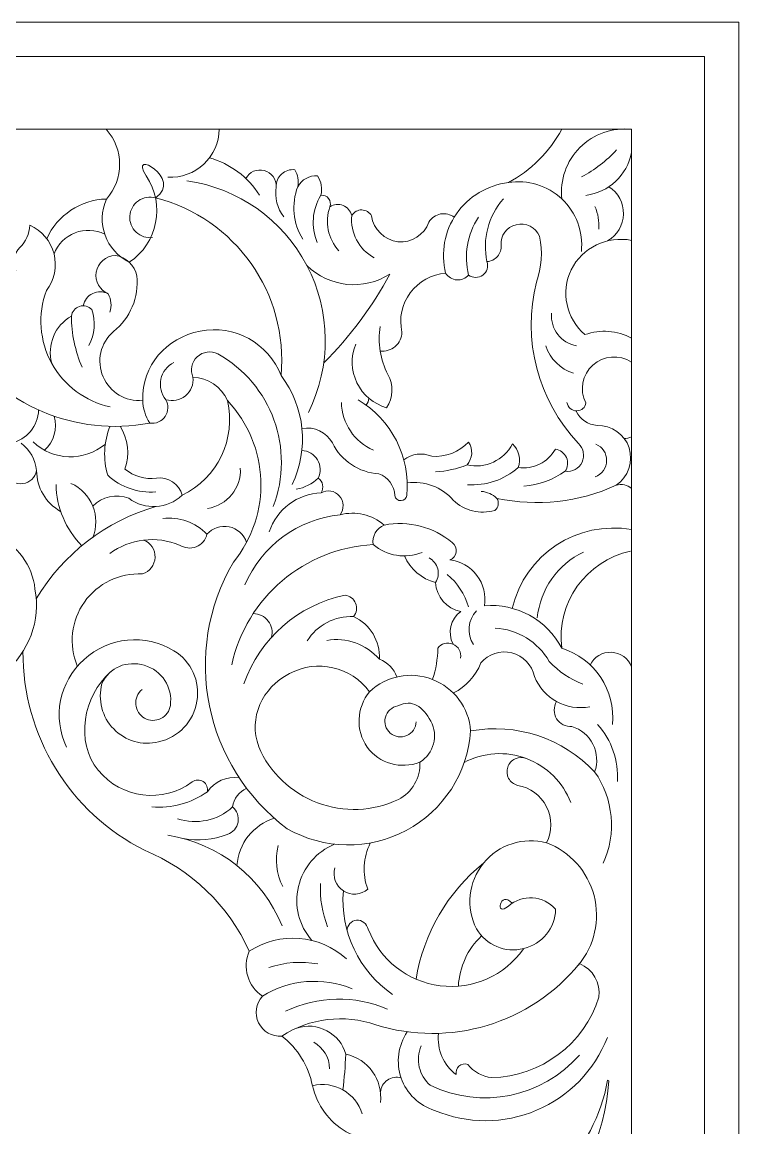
# Model space of a CAD drawing. Header units: millimetres. Extents: x 4868 to 5114, y 1819 to 2091.
# Drawn here: x 5072.1 to 5113.7, y 2026.5 to 2090.7 of the extents above; entities that cross this region are included whole.
import ezdxf

# ---------------------------------------------------------------- set-up
doc = ezdxf.new("R2010")
doc.units = ezdxf.units.MM
doc.header["$MEASUREMENT"] = 0
doc.layers.add('SITARA ALL', color=18, linetype='Continuous', true_color=0x000000)

msp = doc.modelspace()

# ---------------------------------------------------------------- linework, layer by layer
at = {"layer": 'SITARA ALL', "lineweight": 9}
for points, knots in [([(4869.73, 2090.695), (4869.73, 2090.695), (5113.73, 2090.695), (5113.73, 2090.695), (5113.73, 2090.695), (5113.73, 1968.695), (5113.73, 1968.695), (5113.73, 1968.695), (4869.73, 1968.695), (4869.73, 1968.695), (4869.73, 1968.695), (4869.73, 2090.695), (4869.73, 2090.695)], [0, 0, 0, 0, 0.25, 0.25, 0.25, 0.5, 0.5, 0.5, 0.75, 0.75, 0.75, 1, 1, 1, 1]), ([(5094.771, 2004.786), (5094.771, 2004.786), (5094.771, 1999.964), (5094.771, 1999.964), (5094.771, 1999.964), (5111.73, 1999.964), (5111.73, 1999.964), (5111.73, 1999.964), (5111.73, 2088.695), (5111.73, 2088.695), (5111.73, 2088.695), (4911.73, 2088.695), (4911.73, 2088.695), (4911.73, 2088.695), (4911.73, 2070.506), (4911.73, 2070.506), (4911.73, 2070.506), (4911.73, 2054.471), (4911.73, 2054.471), (4914.204, 2052.694), (4917.278, 2051.965), (4920.286, 2052.441), (4924.31, 2052.737), (4928.354, 2052.229), (4932.179, 2050.947), (4935.232, 2049.904), (4938.3, 2048.907), (4941.384, 2047.956), (4946.814, 2046.225), (4952.709, 2048.526), (4955.52, 2053.484), (4956.196, 2054.515), (4956.406, 2055.783), (4956.1, 2056.977), (4955.794, 2058.171), (4955.006, 2059.178), (4953.918, 2059.757), (4952.83, 2060.336), (4951.548, 2060.431), (4950.387, 2060.018), (4949.226, 2059.605), (4948.294, 2058.729), (4947.816, 2057.593), (4947.547, 2056.831), (4947.642, 2055.989), (4948.075, 2055.307), (4948.507, 2054.624), (4949.223, 2054.179), (4950.027, 2054.097), (4950.83, 2054.016), (4951.626, 2054.307), (4952.187, 2054.888), (4952.748, 2055.469), (4953.012, 2056.27), (4952.902, 2057.07), (4952.939, 2057.535), (4952.722, 2057.984), (4952.334, 2058.243), (4951.946, 2058.502), (4951.453, 2058.534), (4951.037, 2058.323), (4950.621, 2058.111), (4950.352, 2057.691), (4950.334, 2057.225), (4950.315, 2056.759), (4950.545, 2056.322), (4950.943, 2056.078)], [0, 0, 0, 0, 0.043478, 0.043478, 0.043478, 0.086957, 0.086957, 0.086957, 0.130435, 0.130435, 0.130435, 0.173913, 0.173913, 0.173913, 0.217391, 0.217391, 0.217391, 0.26087, 0.26087, 0.26087, 0.304348, 0.304348, 0.304348, 0.347826, 0.347826, 0.347826, 0.391304, 0.391304, 0.391304, 0.434783, 0.434783, 0.434783, 0.478261, 0.478261, 0.478261, 0.521739, 0.521739, 0.521739, 0.565217, 0.565217, 0.565217, 0.608696, 0.608696, 0.608696, 0.652174, 0.652174, 0.652174, 0.695652, 0.695652, 0.695652, 0.73913, 0.73913, 0.73913, 0.782609, 0.782609, 0.782609, 0.826087, 0.826087, 0.826087, 0.869565, 0.869565, 0.869565, 0.913043, 0.913043, 0.913043, 1, 1, 1, 1]), ([(4915.95, 2070.506), (4915.95, 2070.506), (4915.95, 2084.474), (4915.95, 2084.474), (4915.95, 2084.474), (5107.503, 2084.474), (5107.503, 2084.474)], [0, 0, 0, 0, 0.333333, 0.333333, 0.333333, 1, 1, 1, 1]), ([(5073.576, 2078.127), (5074.192, 2079.494), (5075.539, 2080.389), (5077.038, 2080.429), (5078.065, 2081.585), (5078.059, 2083.327), (5077.023, 2084.474)], [0, 0, 0, 0, 0.333333, 0.333333, 0.333333, 1, 1, 1, 1]), ([(5080.606, 2081.696), (5081.374, 2081.656), (5082.124, 2081.93), (5082.686, 2082.455), (5083.247, 2082.979), (5083.571, 2083.706), (5083.583, 2084.474)], [0, 0, 0, 0, 0.333333, 0.333333, 0.333333, 1, 1, 1, 1]), ([(5096.718, 2076.124), (5096.422, 2077.31), (5096.65, 2078.567), (5097.345, 2079.572), (5098.04, 2080.578), (5099.141, 2081.237), (5100.355, 2081.379), (5101.669, 2082.085), (5102.745, 2083.161), (5103.45, 2084.474)], [0, 0, 0, 0, 0.25, 0.25, 0.25, 0.5, 0.5, 0.5, 1, 1, 1, 1]), ([(5097.773, 2004.185), (5097.773, 2004.185), (5107.503, 2004.185), (5107.503, 2004.185), (5107.503, 2004.185), (5107.503, 2084.474), (5107.503, 2084.474), (5106.397, 2084.596), (5105.295, 2084.208), (5104.509, 2083.42), (5103.722, 2082.632), (5103.335, 2081.537), (5103.458, 2080.431)], [0, 0, 0, 0, 0.2, 0.2, 0.2, 0.4, 0.4, 0.4, 0.6, 0.6, 0.6, 1, 1, 1, 1]), ([(5077.038, 2080.429), (5076.425, 2079.047), (5077.007, 2077.429), (5078.361, 2076.757), (5080.017, 2077.868), (5080.46, 2080.11), (5079.351, 2081.767), (5078.242, 2083.424), (5081.543, 2081.602), (5079.885, 2080.494), (5084.518, 2079.323), (5087.607, 2074.945), (5087.168, 2070.187), (5086.441, 2072.072), (5084.463, 2073.16), (5082.481, 2072.765), (5080.5, 2072.37), (5079.089, 2070.772), (5079.141, 2068.752), (5079.157, 2068.282), (5079.298, 2067.825), (5079.55, 2067.427), (5079.898, 2067.373), (5080.246, 2067.524), (5080.444, 2067.814), (5080.643, 2068.104), (5080.661, 2068.478), (5080.485, 2068.783), (5080.879, 2068.663), (5081.306, 2068.748), (5081.623, 2069.011), (5081.94, 2069.273), (5082.104, 2069.674), (5082.059, 2070.083), (5081.881, 2070.49), (5081.977, 2070.965), (5082.3, 2071.271), (5082.622, 2071.577), (5083.11, 2071.644), (5083.508, 2071.445), (5086.624, 2069.696), (5087.988, 2065.922), (5086.718, 2062.581)], [0, 0, 0, 0, 0.066667, 0.066667, 0.066667, 0.133333, 0.133333, 0.133333, 0.2, 0.2, 0.2, 0.266667, 0.266667, 0.266667, 0.333333, 0.333333, 0.333333, 0.4, 0.4, 0.4, 0.466667, 0.466667, 0.466667, 0.533333, 0.533333, 0.533333, 0.6, 0.6, 0.6, 0.666667, 0.666667, 0.666667, 0.733333, 0.733333, 0.733333, 0.8, 0.8, 0.8, 0.866667, 0.866667, 0.866667, 1, 1, 1, 1]), ([(5085.128, 2081.618), (5085.332, 2082.002), (5085.774, 2082.195), (5086.194, 2082.084), (5086.615, 2081.972), (5086.903, 2081.564), (5086.89, 2081.129), (5086.79, 2080.514), (5086.947, 2079.886), (5087.325, 2079.391)], [0, 0, 0, 0, 0.25, 0.25, 0.25, 0.5, 0.5, 0.5, 1, 1, 1, 1]), ([(5088.434, 2078.095), (5087.862, 2079.009), (5087.753, 2080.14), (5088.141, 2081.146), (5088.197, 2081.483), (5088.139, 2081.829), (5087.973, 2082.129), (5087.692, 2082.162), (5087.409, 2082.071), (5087.201, 2081.878), (5086.992, 2081.685), (5086.879, 2081.412), (5086.89, 2081.129)], [0, 0, 0, 0, 0.2, 0.2, 0.2, 0.4, 0.4, 0.4, 0.6, 0.6, 0.6, 1, 1, 1, 1]), ([(5090.003, 2079.98), (5090.062, 2080.142), (5090.032, 2080.323), (5089.925, 2080.458), (5089.819, 2080.593), (5089.651, 2080.664), (5089.48, 2080.645), (5089.578, 2081.031), (5089.51, 2081.44), (5089.292, 2081.773), (5088.818, 2081.809), (5088.368, 2081.564), (5088.141, 2081.146)], [0, 0, 0, 0, 0.2, 0.2, 0.2, 0.4, 0.4, 0.4, 0.6, 0.6, 0.6, 1, 1, 1, 1]), ([(5088.755, 2068.046), (5090.096, 2070.739), (5090.061, 2073.913), (5088.66, 2076.577), (5087.259, 2079.24), (5084.686, 2081.064), (5081.706, 2081.485)], [0, 0, 0, 0, 0.333333, 0.333333, 0.333333, 1, 1, 1, 1]), ([(5104.592, 2077.391), (5104.707, 2078.526), (5104.286, 2079.651), (5103.454, 2080.432), (5102.622, 2081.214), (5101.481, 2081.565), (5100.355, 2081.379)], [0, 0, 0, 0, 0.333333, 0.333333, 0.333333, 1, 1, 1, 1]), ([(5106.114, 2078.005), (5106.669, 2078.328), (5107.016, 2078.915), (5107.031, 2079.557), (5107.046, 2080.199), (5106.73, 2080.798), (5106.191, 2081.145)], [0, 0, 0, 0, 0.333333, 0.333333, 0.333333, 1, 1, 1, 1]), ([(5079.885, 2080.494), (5079.545, 2080.59), (5079.179, 2080.527), (5078.89, 2080.324), (5078.6, 2080.12), (5078.418, 2079.799), (5078.392, 2079.446), (5078.367, 2079.094), (5078.502, 2078.748), (5078.759, 2078.505), (5079.017, 2078.263), (5079.368, 2078.148), (5079.718, 2078.194)], [0, 0, 0, 0, 0.2, 0.2, 0.2, 0.4, 0.4, 0.4, 0.6, 0.6, 0.6, 1, 1, 1, 1]), ([(5090.515, 2077.425), (5089.892, 2078.12), (5089.696, 2079.099), (5090.003, 2079.98), (5090.231, 2080.123), (5090.514, 2080.15), (5090.765, 2080.052), (5091.015, 2079.953), (5091.205, 2079.74), (5091.275, 2079.48), (5091.174, 2078.473), (5091.684, 2077.505), (5092.572, 2077.02)], [0, 0, 0, 0, 0.2, 0.2, 0.2, 0.4, 0.4, 0.4, 0.6, 0.6, 0.6, 1, 1, 1, 1]), ([(5097.23, 2079.364), (5097.002, 2079.542), (5096.708, 2079.613), (5096.424, 2079.561), (5096.14, 2079.508), (5095.892, 2079.337), (5095.744, 2079.089), (5095.479, 2078.343), (5094.74, 2077.874), (5093.953, 2077.952), (5093.166, 2078.03), (5092.529, 2078.672), (5092.416, 2079.455), (5092.303, 2079.662), (5092.087, 2079.793), (5091.851, 2079.798), (5091.615, 2079.802), (5091.396, 2079.682), (5091.275, 2079.48)], [0, 0, 0, 0, 0.142857, 0.142857, 0.142857, 0.285714, 0.285714, 0.285714, 0.428571, 0.428571, 0.428571, 0.571429, 0.571429, 0.571429, 0.714286, 0.714286, 0.714286, 1, 1, 1, 1]), ([(5103.654, 2064.628), (5104.06, 2064.573), (5104.455, 2064.787), (5104.63, 2065.158), (5104.804, 2065.529), (5104.726, 2065.962), (5104.424, 2066.24), (5102.06, 2068.739), (5101.142, 2072.278), (5101.989, 2075.612), (5102.29, 2076.465), (5102.353, 2077.382), (5102.17, 2078.267), (5101.942, 2078.794), (5101.365, 2079.076), (5100.81, 2078.933), (5100.255, 2078.79), (5099.882, 2078.319), (5099.937, 2077.748), (5099.955, 2077.513), (5099.878, 2077.28), (5099.723, 2077.101), (5099.569, 2076.923), (5099.349, 2076.813), (5099.114, 2076.795), (5099.215, 2076.511), (5099.119, 2076.194), (5098.877, 2076.013), (5098.634, 2075.833), (5098.295, 2075.837), (5098.052, 2076.016), (5097.878, 2075.818), (5097.621, 2075.714), (5097.359, 2075.735), (5097.096, 2075.756), (5096.858, 2075.901), (5096.718, 2076.124), (5095.902, 2076.063), (5095.154, 2075.649), (5094.666, 2074.992), (5094.179, 2074.335), (5094, 2073.503), (5094.178, 2072.705), (5094.173, 2072.387), (5094.033, 2072.086), (5093.794, 2071.876), (5093.554, 2071.667), (5093.235, 2071.569), (5092.919, 2071.607)], [0, 0, 0, 0, 0.058824, 0.058824, 0.058824, 0.117647, 0.117647, 0.117647, 0.176471, 0.176471, 0.176471, 0.235294, 0.235294, 0.235294, 0.294118, 0.294118, 0.294118, 0.352941, 0.352941, 0.352941, 0.411765, 0.411765, 0.411765, 0.470588, 0.470588, 0.470588, 0.529412, 0.529412, 0.529412, 0.588235, 0.588235, 0.588235, 0.647059, 0.647059, 0.647059, 0.705882, 0.705882, 0.705882, 0.764706, 0.764706, 0.764706, 0.823529, 0.823529, 0.823529, 0.882353, 0.882353, 0.882353, 1, 1, 1, 1]), ([(5077.259, 2068.366), (5075.816, 2068.677), (5074.579, 2069.599), (5073.867, 2070.892), (5073.156, 2072.186), (5073.044, 2073.732), (5073.554, 2075.117), (5074.022, 2075.721), (5074.186, 2076.508), (5073.997, 2077.249), (5073.808, 2077.99), (5073.292, 2078.6), (5072.591, 2078.905), (5072.564, 2078.419), (5072.361, 2077.958), (5072.021, 2077.61), (5071.674, 2077.262), (5071.576, 2076.737), (5071.776, 2076.288)], [0, 0, 0, 0, 0.142857, 0.142857, 0.142857, 0.285714, 0.285714, 0.285714, 0.428571, 0.428571, 0.428571, 0.571429, 0.571429, 0.571429, 0.714286, 0.714286, 0.714286, 1, 1, 1, 1]), ([(5076.938, 2078.397), (5076.398, 2078.659), (5075.774, 2078.684), (5075.215, 2078.465), (5074.656, 2078.246), (5074.216, 2077.806), (5073.999, 2077.247)], [0, 0, 0, 0, 0.333333, 0.333333, 0.333333, 1, 1, 1, 1]), ([(5107.503, 2072.361), (5106.671, 2072.805), (5105.69, 2072.878), (5104.802, 2072.56), (5103.71, 2073.487), (5103.383, 2075.033), (5104.004, 2076.323), (5104.626, 2077.612), (5106.098, 2078.307), (5107.503, 2078.031)], [0, 0, 0, 0, 0.25, 0.25, 0.25, 0.5, 0.5, 0.5, 1, 1, 1, 1]), ([(5077.231, 2073.866), (5077.352, 2074.215), (5077.322, 2074.6), (5077.148, 2074.926), (5076.65, 2075.134), (5076.361, 2075.656), (5076.448, 2076.188), (5076.536, 2076.72), (5077.006, 2077.124), (5077.544, 2077.16), (5078.171, 2077.06), (5078.673, 2076.585), (5078.808, 2075.964), (5078.932, 2074.728), (5078.418, 2073.512), (5077.444, 2072.74), (5076.693, 2072.089), (5076.451, 2071.027), (5076.845, 2070.115), (5077.24, 2069.203), (5078.152, 2068.649), (5079.141, 2068.752)], [0, 0, 0, 0, 0.125, 0.125, 0.125, 0.25, 0.25, 0.25, 0.375, 0.375, 0.375, 0.5, 0.5, 0.5, 0.625, 0.625, 0.625, 0.75, 0.75, 0.75, 1, 1, 1, 1]), ([(5089.648, 2070.915), (5091.173, 2072.438), (5092.465, 2074.177), (5093.481, 2076.078), (5091.962, 2075.092), (5089.96, 2075.298), (5088.67, 2076.569)], [0, 0, 0, 0, 0.333333, 0.333333, 0.333333, 1, 1, 1, 1]), ([(5065.308, 2076.417), (5066.444, 2075.041), (5067.509, 2073.606), (5068.496, 2072.118), (5070.897, 2068.465), (5075.255, 2066.614), (5079.55, 2067.427)], [0, 0, 0, 0, 0.333333, 0.333333, 0.333333, 1, 1, 1, 1]), ([(5077.148, 2074.926), (5076.867, 2075.078), (5076.531, 2075.086), (5076.242, 2074.949), (5075.954, 2074.811), (5075.749, 2074.546), (5075.691, 2074.232)], [0, 0, 0, 0, 0.333333, 0.333333, 0.333333, 1, 1, 1, 1]), ([(5076.024, 2071.932), (5076.369, 2072.571), (5076.43, 2073.325), (5076.191, 2074.011), (5076.009, 2074.207), (5075.731, 2074.28), (5075.477, 2074.199), (5075.223, 2074.118), (5075.039, 2073.901), (5075.004, 2073.637), (5075.01, 2072.614), (5075.222, 2071.603), (5075.629, 2070.664)], [0, 0, 0, 0, 0.2, 0.2, 0.2, 0.4, 0.4, 0.4, 0.6, 0.6, 0.6, 1, 1, 1, 1]), ([(5091.502, 2072.004), (5091.204, 2071.28), (5091.23, 2070.462), (5091.573, 2069.759), (5091.917, 2069.055), (5092.54, 2068.532), (5093.294, 2068.321), (5093.684, 2068.897), (5093.711, 2069.645), (5093.363, 2070.248), (5092.925, 2071.107), (5092.768, 2072.083), (5092.915, 2073.037)], [0, 0, 0, 0, 0.2, 0.2, 0.2, 0.4, 0.4, 0.4, 0.6, 0.6, 0.6, 1, 1, 1, 1]), ([(5103.756, 2068.619), (5103.793, 2068.337), (5104.04, 2068.129), (5104.324, 2068.142), (5104.609, 2068.154), (5104.829, 2068.313), (5104.841, 2068.598), (5104.474, 2069.339), (5104.644, 2070.234), (5105.257, 2070.789), (5105.87, 2071.344), (5106.801, 2071.409), (5107.503, 2070.971)], [0, 0, 0, 0, 0.2, 0.2, 0.2, 0.4, 0.4, 0.4, 0.6, 0.6, 0.6, 1, 1, 1, 1]), ([(5080.947, 2070.942), (5080.563, 2070.749), (5080.288, 2070.392), (5080.199, 2069.972), (5080.109, 2069.552), (5080.214, 2069.116), (5080.485, 2068.783)], [0, 0, 0, 0, 0.333333, 0.333333, 0.333333, 1, 1, 1, 1]), ([(5077.826, 2067.242), (5078.293, 2066.502), (5078.398, 2065.588), (5078.112, 2064.761), (5078.619, 2064.334), (5079.282, 2064.141), (5079.938, 2064.23), (5080.618, 2064.337), (5081.267, 2063.904), (5081.432, 2063.235), (5083.485, 2064.231), (5084.575, 2066.513), (5084.055, 2068.734), (5083.707, 2069.533), (5082.93, 2070.059), (5082.059, 2070.083)], [0, 0, 0, 0, 0.166667, 0.166667, 0.166667, 0.333333, 0.333333, 0.333333, 0.5, 0.5, 0.5, 0.666667, 0.666667, 0.666667, 1, 1, 1, 1]), ([(5088.382, 2067.113), (5089.091, 2067.238), (5089.802, 2066.901), (5090.155, 2066.273), (5090.658, 2065.234), (5091.684, 2064.551), (5092.836, 2064.489), (5093.377, 2064.297), (5093.745, 2063.792), (5093.764, 2063.219), (5093.795, 2063.042), (5093.952, 2062.917), (5094.131, 2062.926), (5094.31, 2062.936), (5094.451, 2063.051), (5094.463, 2063.23), (5094.679, 2065.474), (5093.577, 2067.637), (5091.633, 2068.779)], [0, 0, 0, 0, 0.142857, 0.142857, 0.142857, 0.285714, 0.285714, 0.285714, 0.428571, 0.428571, 0.428571, 0.571429, 0.571429, 0.571429, 0.714286, 0.714286, 0.714286, 1, 1, 1, 1]), ([(5084.055, 2068.734), (5086.513, 2066.142), (5086.659, 2062.121), (5084.401, 2059.352), (5081.364, 2054.148), (5082.703, 2047.5), (5087.528, 2043.89), (5089.657, 2042.668), (5092.265, 2042.629), (5094.429, 2043.787), (5096.592, 2044.945), (5098.005, 2047.113), (5098.169, 2049.562), (5100.812, 2050.039), (5103.52, 2049.145), (5105.363, 2047.191), (5105.55, 2047.714), (5105.515, 2048.292), (5105.266, 2048.788), (5105.016, 2049.285), (5104.578, 2049.658), (5104.046, 2049.821), (5103.689, 2049.79), (5103.345, 2049.963), (5103.156, 2050.268), (5102.967, 2050.573), (5102.969, 2050.962), (5103.156, 2051.268)], [0, 0, 0, 0, 0.1, 0.1, 0.1, 0.2, 0.2, 0.2, 0.3, 0.3, 0.3, 0.4, 0.4, 0.4, 0.5, 0.5, 0.5, 0.6, 0.6, 0.6, 0.7, 0.7, 0.7, 0.8, 0.8, 0.8, 1, 1, 1, 1]), ([(5104.289, 2068.11), (5104.519, 2067.64), (5104.981, 2067.327), (5105.503, 2067.289), (5106.342, 2067.313), (5107.098, 2066.783), (5107.36, 2065.986), (5107.622, 2065.188), (5107.307, 2064.298), (5106.617, 2063.819), (5106.924, 2063.918), (5107.261, 2063.847), (5107.503, 2063.632)], [0, 0, 0, 0, 0.2, 0.2, 0.2, 0.4, 0.4, 0.4, 0.6, 0.6, 0.6, 1, 1, 1, 1]), ([(5077.253, 2067.242), (5076.882, 2066.337), (5076.834, 2065.333), (5077.116, 2064.396), (5077.871, 2063.699), (5078.881, 2063.351), (5079.905, 2063.434)], [0, 0, 0, 0, 0.333333, 0.333333, 0.333333, 1, 1, 1, 1]), ([(5101.262, 2063.764), (5102.12, 2063.844), (5102.943, 2064.141), (5103.654, 2064.628), (5103.812, 2064.865), (5103.838, 2065.167), (5103.722, 2065.427), (5103.607, 2065.688), (5103.369, 2065.871), (5103.087, 2065.913), (5102.653, 2065.148), (5101.795, 2064.725), (5100.924, 2064.845), (5101.103, 2065.327), (5100.974, 2065.868), (5100.597, 2066.217), (5100.095, 2065.261), (5099.012, 2064.761), (5097.959, 2064.998), (5098.286, 2065.37), (5098.322, 2065.915), (5098.046, 2066.326), (5097.494, 2065.743), (5096.709, 2065.44), (5095.909, 2065.498), (5095.372, 2065.73), (5094.753, 2065.654), (5094.288, 2065.299)], [0, 0, 0, 0, 0.1, 0.1, 0.1, 0.2, 0.2, 0.2, 0.3, 0.3, 0.3, 0.4, 0.4, 0.4, 0.5, 0.5, 0.5, 0.6, 0.6, 0.6, 0.7, 0.7, 0.7, 0.8, 0.8, 0.8, 1, 1, 1, 1]), ([(5105.384, 2064.312), (5105.781, 2064.453), (5106.05, 2064.825), (5106.057, 2065.247), (5106.065, 2065.668), (5105.82, 2066.047), (5105.428, 2066.203)], [0, 0, 0, 0, 0.333333, 0.333333, 0.333333, 1, 1, 1, 1]), ([(5086.477, 2061.117), (5086.914, 2062.424), (5088.117, 2063.325), (5089.495, 2063.377), (5089.672, 2063.665), (5089.598, 2064.04), (5089.323, 2064.238), (5089.49, 2064.575), (5089.475, 2064.973), (5089.284, 2065.296), (5089.092, 2065.62), (5088.753, 2065.823), (5088.377, 2065.838)], [0, 0, 0, 0, 0.2, 0.2, 0.2, 0.4, 0.4, 0.4, 0.6, 0.6, 0.6, 1, 1, 1, 1]), ([(5071.204, 2064.43), (5071.386, 2064.064), (5071.782, 2063.855), (5072.187, 2063.912), (5072.593, 2063.969), (5072.914, 2064.269), (5072.987, 2064.671), (5072.984, 2063.685), (5073.519, 2062.776), (5074.383, 2062.302)], [0, 0, 0, 0, 0.25, 0.25, 0.25, 0.5, 0.5, 0.5, 1, 1, 1, 1]), ([(5094.487, 2063.957), (5095.49, 2064.095), (5096.495, 2063.717), (5097.159, 2062.953), (5097.797, 2062.336), (5098.716, 2062.11), (5099.566, 2062.362), (5099.782, 2062.525), (5099.838, 2062.826), (5099.695, 2063.056)], [0, 0, 0, 0, 0.25, 0.25, 0.25, 0.5, 0.5, 0.5, 1, 1, 1, 1]), ([(5098.779, 2063.464), (5099.123, 2063.441), (5099.448, 2063.296), (5099.695, 2063.056), (5102.025, 2062.564), (5104.45, 2062.831), (5106.617, 2063.819)], [0, 0, 0, 0, 0.333333, 0.333333, 0.333333, 1, 1, 1, 1]), ([(5081.432, 2063.235), (5080.579, 2062.432), (5079.271, 2062.361), (5078.334, 2063.064), (5077.608, 2063.334), (5076.792, 2063.155), (5076.246, 2062.606)], [0, 0, 0, 0, 0.333333, 0.333333, 0.333333, 1, 1, 1, 1]), ([(5090.592, 2062.11), (5090.843, 2062.436), (5090.825, 2062.895), (5090.55, 2063.202), (5090.275, 2063.508), (5089.846, 2063.59), (5089.495, 2063.377)], [0, 0, 0, 0, 0.333333, 0.333333, 0.333333, 1, 1, 1, 1]), ([(5085.167, 2060.503), (5085.017, 2060.965), (5084.631, 2061.31), (5084.155, 2061.408), (5083.679, 2061.505), (5083.191, 2061.343), (5082.872, 2060.977), (5082.205, 2061.666), (5081.254, 2062.003), (5080.301, 2061.889)], [0, 0, 0, 0, 0.25, 0.25, 0.25, 0.5, 0.5, 0.5, 1, 1, 1, 1]), ([(5085.072, 2058.035), (5086.032, 2060.296), (5088.148, 2061.857), (5090.592, 2062.11), (5091.492, 2062.334), (5092.446, 2062.11), (5093.154, 2061.51), (5092.701, 2061.327), (5092.436, 2060.856), (5092.514, 2060.374), (5088.518, 2060.161), (5085.16, 2057.309), (5084.307, 2053.399)], [0, 0, 0, 0, 0.2, 0.2, 0.2, 0.4, 0.4, 0.4, 0.6, 0.6, 0.6, 1, 1, 1, 1]), ([(5107.449, 2059.997), (5104.857, 2059.435), (5103.124, 2056.99), (5103.458, 2054.359), (5102.593, 2056.012), (5100.824, 2056.985), (5098.965, 2056.826), (5099.07, 2057.45), (5098.913, 2058.089), (5098.532, 2058.592), (5098.151, 2059.096), (5097.581, 2059.42), (5096.953, 2059.488), (5097.156, 2059.556), (5097.303, 2059.733), (5097.335, 2059.944), (5097.367, 2060.156), (5097.279, 2060.366), (5097.105, 2060.49), (5096.008, 2061.406), (5094.558, 2061.781), (5093.154, 2061.51)], [0, 0, 0, 0, 0.125, 0.125, 0.125, 0.25, 0.25, 0.25, 0.375, 0.375, 0.375, 0.5, 0.5, 0.5, 0.625, 0.625, 0.625, 0.75, 0.75, 0.75, 1, 1, 1, 1]), ([(5065.971, 2052.188), (5067.691, 2051.483), (5069.659, 2051.775), (5071.101, 2052.948), (5072.543, 2054.121), (5073.233, 2055.967), (5072.893, 2057.795), (5072.745, 2059.172), (5071.872, 2060.364), (5070.604, 2060.92), (5069.336, 2061.476), (5067.88, 2061.32), (5066.767, 2060.497), (5067.17, 2059.553), (5067.027, 2058.464), (5066.394, 2057.655), (5065.532, 2056.119), (5064.158, 2054.933), (5062.512, 2054.305), (5063.744, 2054.444), (5064.987, 2054.159), (5066.037, 2053.499), (5067.308, 2053.048), (5068.724, 2053.31), (5069.749, 2054.188), (5070.773, 2055.066), (5071.253, 2056.41), (5071.002, 2057.736), (5070.882, 2058.212), (5070.542, 2058.603), (5070.086, 2058.786), (5069.63, 2058.969), (5069.117, 2058.925), (5068.701, 2058.664), (5068.776, 2058.141), (5068.466, 2057.641), (5067.965, 2057.476), (5067.464, 2057.311), (5066.895, 2057.57), (5066.645, 2058.035)], [0, 0, 0, 0, 0.071429, 0.071429, 0.071429, 0.142857, 0.142857, 0.142857, 0.214286, 0.214286, 0.214286, 0.285714, 0.285714, 0.285714, 0.357143, 0.357143, 0.357143, 0.428571, 0.428571, 0.428571, 0.5, 0.5, 0.5, 0.571429, 0.571429, 0.571429, 0.642857, 0.642857, 0.642857, 0.714286, 0.714286, 0.714286, 0.785714, 0.785714, 0.785714, 0.857143, 0.857143, 0.857143, 1, 1, 1, 1]), ([(5075.341, 2053.333), (5074.837, 2054.559), (5074.995, 2055.958), (5075.759, 2057.041), (5076.523, 2058.123), (5077.8, 2058.74), (5079.124, 2058.676), (5079.549, 2058.806), (5079.844, 2059.192), (5079.857, 2059.636), (5079.871, 2060.081), (5079.611, 2060.48), (5079.195, 2060.636)], [0, 0, 0, 0, 0.2, 0.2, 0.2, 0.4, 0.4, 0.4, 0.6, 0.6, 0.6, 1, 1, 1, 1]), ([(5077.232, 2059.864), (5078.406, 2060.721), (5079.942, 2060.904), (5081.285, 2060.349), (5081.569, 2060.163), (5081.927, 2060.126), (5082.243, 2060.251), (5082.559, 2060.377), (5082.794, 2060.646), (5082.872, 2060.977)], [0, 0, 0, 0, 0.25, 0.25, 0.25, 0.5, 0.5, 0.5, 1, 1, 1, 1]), ([(5094.333, 2059.718), (5094.659, 2058.952), (5095.324, 2058.383), (5096.132, 2058.18), (5096.169, 2057.346), (5096.776, 2056.647), (5097.597, 2056.495), (5097.003, 2056.06), (5096.812, 2055.259), (5097.149, 2054.604)], [0, 0, 0, 0, 0.25, 0.25, 0.25, 0.5, 0.5, 0.5, 1, 1, 1, 1]), ([(5096.132, 2058.18), (5096.283, 2058.415), (5096.327, 2058.703), (5096.255, 2058.973), (5096.183, 2059.243), (5096.002, 2059.47), (5095.754, 2059.599)], [0, 0, 0, 0, 0.333333, 0.333333, 0.333333, 1, 1, 1, 1]), ([(5088.679, 2054.783), (5089.258, 2055.707), (5090.29, 2056.249), (5091.38, 2056.203), (5091.551, 2056.42), (5091.594, 2056.713), (5091.49, 2056.97), (5091.387, 2057.227), (5091.156, 2057.408), (5090.882, 2057.446), (5088.159, 2056.876), (5085.935, 2054.925), (5085.018, 2052.299)], [0, 0, 0, 0, 0.2, 0.2, 0.2, 0.4, 0.4, 0.4, 0.6, 0.6, 0.6, 1, 1, 1, 1]), ([(5086.617, 2054.996), (5086.698, 2055.325), (5086.625, 2055.673), (5086.418, 2055.942), (5086.212, 2056.21), (5085.897, 2056.37), (5085.558, 2056.376)], [0, 0, 0, 0, 0.333333, 0.333333, 0.333333, 1, 1, 1, 1]), ([(5099.581, 2055.533), (5100.892, 2055.46), (5102.077, 2054.728), (5102.73, 2053.589), (5103.272, 2053.011), (5103.937, 2052.562), (5104.676, 2052.275)], [0, 0, 0, 0, 0.333333, 0.333333, 0.333333, 1, 1, 1, 1]), ([(5079.106, 2051.965), (5078.848, 2051.753), (5078.712, 2051.427), (5078.741, 2051.095), (5078.771, 2050.762), (5078.961, 2050.467), (5079.252, 2050.304), (5079.543, 2050.141), (5079.896, 2050.132), (5080.195, 2050.281), (5080.494, 2050.429), (5080.7, 2050.713), (5080.746, 2051.043), (5080.896, 2052.087), (5080.251, 2053.081), (5079.237, 2053.371), (5078.223, 2053.66), (5077.206, 2053.272), (5076.781, 2052.307), (5076.524, 2051.371), (5076.782, 2050.37), (5077.459, 2049.675), (5078.136, 2048.98), (5079.121, 2048.694), (5080.063, 2048.927), (5081.217, 2049.184), (5082.099, 2050.117), (5082.291, 2051.284), (5082.482, 2052.452), (5081.964, 2053.606), (5080.952, 2054.218), (5079.293, 2055.225), (5077.169, 2055.018), (5075.737, 2053.709), (5074.304, 2052.401), (5073.878, 2050.362), (5074.73, 2048.619)], [0, 0, 0, 0, 0.076923, 0.076923, 0.076923, 0.153846, 0.153846, 0.153846, 0.230769, 0.230769, 0.230769, 0.307692, 0.307692, 0.307692, 0.384615, 0.384615, 0.384615, 0.461538, 0.461538, 0.461538, 0.538462, 0.538462, 0.538462, 0.615385, 0.615385, 0.615385, 0.692308, 0.692308, 0.692308, 0.769231, 0.769231, 0.769231, 0.846154, 0.846154, 0.846154, 1, 1, 1, 1]), ([(5093.884, 2052.696), (5093.716, 2053.171), (5093.346, 2053.546), (5092.872, 2053.719), (5092.115, 2054.594), (5090.957, 2055.012), (5089.816, 2054.819)], [0, 0, 0, 0, 0.333333, 0.333333, 0.333333, 1, 1, 1, 1]), ([(5097.582, 2053.792), (5097.641, 2054.132), (5097.457, 2054.468), (5097.139, 2054.601), (5096.82, 2054.734), (5096.462, 2054.643), (5096.262, 2054.363), (5096.258, 2053.749), (5096.155, 2053.139), (5095.957, 2052.558)], [0, 0, 0, 0, 0.25, 0.25, 0.25, 0.5, 0.5, 0.5, 1, 1, 1, 1]), ([(5072.196, 2054.174), (5072.17, 2049.301), (5074.895, 2044.835), (5079.243, 2042.634), (5081.943, 2041.533), (5084.121, 2039.438), (5085.328, 2036.783), (5084.913, 2035.841), (5085.236, 2034.737), (5086.095, 2034.169), (5085.707, 2033.751), (5085.616, 2033.138), (5085.867, 2032.626), (5086.118, 2032.114), (5086.647, 2031.808), (5087.214, 2031.859), (5088.136, 2031.145), (5088.767, 2030.121), (5088.991, 2028.977)], [0, 0, 0, 0, 0.142857, 0.142857, 0.142857, 0.285714, 0.285714, 0.285714, 0.428571, 0.428571, 0.428571, 0.571429, 0.571429, 0.571429, 0.714286, 0.714286, 0.714286, 1, 1, 1, 1]), ([(5097.168, 2051.764), (5097.9, 2052.125), (5098.468, 2052.746), (5098.761, 2053.507), (5099.197, 2054.031), (5099.894, 2054.259), (5100.556, 2054.094), (5101.217, 2053.929), (5101.728, 2053.39), (5101.866, 2052.723), (5102.379, 2051.444), (5103.723, 2050.707), (5105.076, 2050.964)], [0, 0, 0, 0, 0.2, 0.2, 0.2, 0.4, 0.4, 0.4, 0.6, 0.6, 0.6, 1, 1, 1, 1]), ([(5107.503, 2053.279), (5107.321, 2053.77), (5106.861, 2054.104), (5106.338, 2054.126), (5105.814, 2054.148), (5105.332, 2053.863), (5105.11, 2053.388)], [0, 0, 0, 0, 0.333333, 0.333333, 0.333333, 1, 1, 1, 1]), ([(5095.219, 2047.752), (5094.122, 2047.312), (5092.867, 2047.673), (5092.171, 2048.628), (5091.475, 2049.583), (5091.55, 2050.928), (5092.304, 2051.837), (5091.232, 2053.292), (5089.258, 2053.742), (5087.662, 2052.897), (5086.065, 2052.052), (5085.27, 2050.346), (5085.871, 2048.643), (5086.519, 2047.142), (5087.749, 2045.969), (5089.279, 2045.394), (5090.808, 2044.818), (5092.499, 2044.885), (5093.975, 2045.587), (5094.782, 2045.999), (5095.269, 2046.847), (5095.219, 2047.752), (5096.033, 2048.246), (5096.313, 2049.293), (5095.856, 2050.128), (5095.398, 2050.963), (5094.794, 2051.437), (5093.94, 2051.017), (5093.595, 2050.955), (5093.317, 2050.7), (5093.224, 2050.362), (5093.132, 2050.024), (5093.239, 2049.666), (5093.505, 2049.437), (5093.77, 2049.209), (5094.144, 2049.153), (5094.464, 2049.295), (5094.785, 2049.436), (5094.996, 2049.744), (5095.006, 2050.094)], [0, 0, 0, 0, 0.071429, 0.071429, 0.071429, 0.142857, 0.142857, 0.142857, 0.214286, 0.214286, 0.214286, 0.285714, 0.285714, 0.285714, 0.357143, 0.357143, 0.357143, 0.428571, 0.428571, 0.428571, 0.5, 0.5, 0.5, 0.571429, 0.571429, 0.571429, 0.642857, 0.642857, 0.642857, 0.714286, 0.714286, 0.714286, 0.785714, 0.785714, 0.785714, 0.857143, 0.857143, 0.857143, 1, 1, 1, 1]), ([(5084.741, 2046.848), (5084.021, 2046.944), (5083.308, 2046.629), (5082.894, 2046.032), (5082.942, 2046.26), (5082.845, 2046.493), (5082.65, 2046.62), (5082.454, 2046.746), (5082.205, 2046.743), (5082.017, 2046.606), (5080.31, 2045.336), (5077.907, 2045.634), (5076.562, 2047.283), (5075.218, 2048.931), (5075.682, 2051.569), (5077.269, 2052.985)], [0, 0, 0, 0, 0.166667, 0.166667, 0.166667, 0.333333, 0.333333, 0.333333, 0.5, 0.5, 0.5, 0.666667, 0.666667, 0.666667, 1, 1, 1, 1]), ([(5098.169, 2049.562), (5098.069, 2050.906), (5097.203, 2052.072), (5095.946, 2052.555), (5094.688, 2053.039), (5093.278, 2052.768), (5092.304, 2051.837)], [0, 0, 0, 0, 0.333333, 0.333333, 0.333333, 1, 1, 1, 1]), ([(5103.974, 2045.401), (5103.527, 2046.583), (5102.592, 2047.516), (5101.409, 2047.962), (5100.226, 2048.408), (5098.915, 2048.327), (5097.799, 2047.734)], [0, 0, 0, 0, 0.333333, 0.333333, 0.333333, 1, 1, 1, 1]), ([(5101.413, 2047.962), (5101.202, 2048.05), (5100.965, 2048.045), (5100.757, 2047.951), (5100.549, 2047.856), (5100.39, 2047.681), (5100.317, 2047.464), (5100.245, 2047.248), (5100.265, 2047.011), (5100.373, 2046.81), (5100.482, 2046.609), (5100.667, 2046.463), (5100.888, 2046.405), (5101.613, 2046.281), (5102.237, 2045.821), (5102.57, 2045.165), (5102.903, 2044.509), (5102.903, 2043.73), (5102.575, 2043.071), (5101.227, 2043.434), (5099.791, 2042.968), (5098.914, 2041.882), (5098.036, 2040.796), (5097.871, 2039.315), (5098.509, 2038.073), (5099.066, 2037.124), (5100.185, 2036.66), (5101.25, 2036.934), (5102.316, 2037.209), (5103.069, 2038.119), (5103.098, 2039.219), (5102.39, 2040.024), (5101.163, 2040.104), (5100.356, 2039.397), (5099.549, 2038.689), (5099.868, 2040.37), (5100.574, 2039.562)], [0, 0, 0, 0, 0.076923, 0.076923, 0.076923, 0.153846, 0.153846, 0.153846, 0.230769, 0.230769, 0.230769, 0.307692, 0.307692, 0.307692, 0.384615, 0.384615, 0.384615, 0.461538, 0.461538, 0.461538, 0.538462, 0.538462, 0.538462, 0.615385, 0.615385, 0.615385, 0.692308, 0.692308, 0.692308, 0.769231, 0.769231, 0.769231, 0.846154, 0.846154, 0.846154, 1, 1, 1, 1]), ([(5081.161, 2044.471), (5082.271, 2044.099), (5083.493, 2044.358), (5084.355, 2045.15), (5084.415, 2045.631), (5084.728, 2046.045), (5085.175, 2046.234)], [0, 0, 0, 0, 0.333333, 0.333333, 0.333333, 1, 1, 1, 1]), ([(5081.502, 2043.315), (5082.358, 2043.153), (5083.242, 2043.236), (5084.052, 2043.555), (5084.374, 2043.66), (5084.612, 2043.932), (5084.675, 2044.265), (5084.737, 2044.597), (5084.617, 2044.935), (5084.355, 2045.15)], [0, 0, 0, 0, 0.25, 0.25, 0.25, 0.5, 0.5, 0.5, 1, 1, 1, 1]), ([(5090.268, 2042.986), (5089.215, 2042.553), (5088.436, 2041.638), (5088.176, 2040.53), (5087.917, 2039.422), (5088.203, 2038.263), (5088.954, 2037.407)], [0, 0, 0, 0, 0.333333, 0.333333, 0.333333, 1, 1, 1, 1]), ([(5092.345, 2043.054), (5091.934, 2042.222), (5091.879, 2041.26), (5092.194, 2040.387), (5091.802, 2040.043), (5091.229, 2039.997), (5090.787, 2040.276), (5090.346, 2040.554), (5090.144, 2041.107), (5090.286, 2041.609)], [0, 0, 0, 0, 0.25, 0.25, 0.25, 0.5, 0.5, 0.5, 1, 1, 1, 1]), ([(5104.417, 2035.976), (5105.355, 2037.092), (5105.694, 2038.594), (5105.325, 2040.005), (5104.957, 2041.415), (5103.939, 2042.556), (5102.575, 2043.071)], [0, 0, 0, 0, 0.333333, 0.333333, 0.333333, 1, 1, 1, 1]), ([(5091.002, 2037.972), (5091.004, 2038.283), (5091.237, 2038.544), (5091.547, 2038.581), (5091.856, 2038.617), (5092.156, 2038.353), (5092.23, 2038.051), (5092.908, 2036.272), (5094.514, 2035.013), (5096.404, 2034.779), (5098.293, 2034.546), (5100.144, 2035.356), (5101.236, 2036.916)], [0, 0, 0, 0, 0.2, 0.2, 0.2, 0.4, 0.4, 0.4, 0.6, 0.6, 0.6, 1, 1, 1, 1]), ([(5096.309, 2032.012), (5096.194, 2031.086), (5096.586, 2030.171), (5097.336, 2029.616), (5097.289, 2029.797), (5097.347, 2029.988), (5097.485, 2030.113), (5097.624, 2030.237), (5097.823, 2030.274), (5097.997, 2030.209), (5098.343, 2029.782), (5098.843, 2029.508), (5099.389, 2029.446), (5102.249, 2029.509), (5104.75, 2031.382), (5105.611, 2034.111), (5105.72, 2034.941), (5105.259, 2035.74), (5104.486, 2036.06), (5101.644, 2032.566), (5096.953, 2031.163), (5092.658, 2032.515), (5090.838, 2033.138), (5088.834, 2032.898), (5087.214, 2031.859)], [0, 0, 0, 0, 0.111111, 0.111111, 0.111111, 0.222222, 0.222222, 0.222222, 0.333333, 0.333333, 0.333333, 0.444444, 0.444444, 0.444444, 0.555556, 0.555556, 0.555556, 0.666667, 0.666667, 0.666667, 0.777778, 0.777778, 0.777778, 1, 1, 1, 1]), ([(5090.926, 2030.801), (5090.761, 2031.387), (5090.363, 2031.882), (5089.825, 2032.169), (5089.287, 2032.456), (5088.658, 2032.512), (5088.078, 2032.322)], [0, 0, 0, 0, 0.333333, 0.333333, 0.333333, 1, 1, 1, 1]), ([(5094.493, 2032.105), (5093.956, 2031.317), (5093.825, 2030.321), (5094.139, 2029.421), (5094.454, 2028.52), (5095.17, 2027.825), (5096.08, 2027.542), (5097.97, 2026.745), (5100.102, 2026.747), (5101.99, 2027.547), (5103.878, 2028.348), (5105.358, 2029.869), (5106.099, 2031.781)], [0, 0, 0, 0, 0.2, 0.2, 0.2, 0.4, 0.4, 0.4, 0.6, 0.6, 0.6, 1, 1, 1, 1]), ([(5095.305, 2031.28), (5094.958, 2030.487), (5095.17, 2029.562), (5095.829, 2029.001), (5098.78, 2027.57), (5102.32, 2028.286), (5104.478, 2030.756)], [0, 0, 0, 0, 0.333333, 0.333333, 0.333333, 1, 1, 1, 1]), ([(5090.759, 2028.729), (5090.839, 2029.417), (5090.895, 2030.108), (5090.926, 2030.801), (5092.222, 2030.528), (5093.094, 2029.307), (5092.934, 2027.993)], [0, 0, 0, 0, 0.333333, 0.333333, 0.333333, 1, 1, 1, 1]), ([(5091.875, 2027.337), (5091.498, 2028.561), (5090.236, 2029.28), (5088.991, 2028.977), (5089.237, 2027.849), (5089.951, 2026.878), (5090.955, 2026.308), (5091.96, 2025.738), (5093.153, 2025.62), (5094.248, 2025.987), (5094.113, 2025.764), (5094.084, 2025.492), (5094.17, 2025.245), (5094.256, 2024.999), (5094.447, 2024.804), (5094.692, 2024.714)], [0, 0, 0, 0, 0.166667, 0.166667, 0.166667, 0.333333, 0.333333, 0.333333, 0.5, 0.5, 0.5, 0.666667, 0.666667, 0.666667, 1, 1, 1, 1]), ([(5103.212, 2019.147), (5103.045, 2018.271), (5102.475, 2017.524), (5101.673, 2017.133), (5100.87, 2016.743), (5099.925, 2016.756), (5099.132, 2017.165), (5100.654, 2017.577), (5101.917, 2018.637), (5102.587, 2020.065), (5102.378, 2020.062), (5102.181, 2020.161), (5102.058, 2020.331), (5101.936, 2020.5), (5101.904, 2020.72), (5101.972, 2020.918), (5104.474, 2022.992), (5105.999, 2026.012), (5106.178, 2029.258), (5106.178, 2029.258), (5106.11, 2029.29), (5106.11, 2029.29), (5105.392, 2025.146), (5102.081, 2021.934), (5097.918, 2021.336), (5097.649, 2020.355), (5096.654, 2019.76), (5095.662, 2019.984), (5095.542, 2019.263), (5095.139, 2018.619), (5094.544, 2018.194), (5093.948, 2017.77), (5093.204, 2017.6), (5092.483, 2017.722), (5090.043, 2015.447), (5089.315, 2011.874), (5090.672, 2008.826), (5092.028, 2005.779), (5095.087, 2003.921), (5098.411, 2004.211), (5101.186, 2004.668), (5103.631, 2006.299), (5105.118, 2008.686), (5106.606, 2011.074), (5106.997, 2013.971), (5106.183, 2016.664)], [0, 0, 0, 0, 0.0625, 0.0625, 0.0625, 0.125, 0.125, 0.125, 0.1875, 0.1875, 0.1875, 0.25, 0.25, 0.25, 0.3125, 0.3125, 0.3125, 0.375, 0.375, 0.375, 0.4375, 0.4375, 0.4375, 0.5, 0.5, 0.5, 0.5625, 0.5625, 0.5625, 0.625, 0.625, 0.625, 0.6875, 0.6875, 0.6875, 0.75, 0.75, 0.75, 0.8125, 0.8125, 0.8125, 0.875, 0.875, 0.875, 1, 1, 1, 1]), ([(5094.137, 2029.423), (5093.867, 2029.507), (5093.574, 2029.463), (5093.34, 2029.305), (5093.106, 2029.147), (5092.957, 2028.892), (5092.934, 2028.611)], [0, 0, 0, 0, 0.333333, 0.333333, 0.333333, 1, 1, 1, 1])]:
    msp.add_open_spline(points, degree=3, knots=knots, dxfattribs=at)
for points in [[(5104.604, 2081.711), (5105.363, 2082.118), (5106.049, 2082.647), (5106.636, 2083.277)], [(5104.855, 2080.643), (5106.182, 2080.813), (5107.25, 2081.814), (5107.503, 2083.128)], [(5085.921, 2080.661), (5085.246, 2081.71), (5084.214, 2082.478), (5083.016, 2082.821)], [(5089.48, 2080.645), (5088.97, 2079.82), (5088.891, 2078.8), (5089.271, 2077.907)], [(5100.067, 2080.432), (5099.192, 2079.439), (5098.838, 2078.091), (5099.114, 2076.795)], [(5105.599, 2078.685), (5105.636, 2079.131), (5105.56, 2079.578), (5105.378, 2079.986)], [(5098.615, 2079.371), (5097.971, 2078.379), (5097.767, 2077.165), (5098.052, 2076.016)], [(5075.004, 2073.637), (5074.047, 2073.087), (5073.58, 2071.963), (5073.867, 2070.897)], [(5102.853, 2073.796), (5102.792, 2072.888), (5103.416, 2072.077), (5104.31, 2071.906)], [(5102.526, 2071.906), (5102.777, 2071.149), (5103.376, 2070.559), (5104.136, 2070.32)], [(5087.811, 2063.859), (5088.803, 2065.922), (5088.556, 2068.366), (5087.168, 2070.187)], [(5092.109, 2068.466), (5092.198, 2068.582), (5092.253, 2068.72), (5092.268, 2068.865)], [(5071.494, 2066.263), (5072.411, 2066.458), (5073.076, 2067.253), (5073.103, 2068.19)], [(5090.672, 2068.629), (5090.694, 2067.421), (5091.417, 2066.336), (5092.525, 2065.853)], [(5073.451, 2065.846), (5074.003, 2066.347), (5074.218, 2067.119), (5074.003, 2067.833)], [(5072.987, 2064.671), (5072.922, 2065.303), (5072.599, 2065.879), (5072.094, 2066.263)], [(5072.78, 2066.331), (5073.946, 2065.231), (5075.748, 2065.178), (5076.975, 2066.21)], [(5107.057, 2066.54), (5107.21, 2066.532), (5107.363, 2066.562), (5107.503, 2066.626)], [(5096.137, 2064.596), (5096.761, 2064.634), (5097.376, 2064.769), (5097.959, 2064.998)], [(5082.91, 2062.475), (5084.047, 2062.653), (5084.865, 2063.659), (5084.806, 2064.808)], [(5097.977, 2063.852), (5099.053, 2063.777), (5100.113, 2064.134), (5100.924, 2064.845)], [(5074.117, 2063.86), (5074.136, 2062.528), (5074.672, 2061.256), (5075.612, 2060.312)], [(5076.242, 2060.776), (5076.736, 2061.996), (5076.18, 2063.386), (5074.981, 2063.927)], [(5088.052, 2063.584), (5088.532, 2063.669), (5088.975, 2063.897), (5089.323, 2064.238)], [(5079.914, 2062.584), (5077.004, 2061.743), (5074.521, 2059.832), (5072.965, 2057.232)], [(5107.506, 2061.25), (5104.35, 2061.796), (5101.317, 2059.795), (5100.584, 2056.677)], [(5092.514, 2060.374), (5093.305, 2059.713), (5094.392, 2059.536), (5095.352, 2059.914)], [(5104.712, 2059.94), (5103.215, 2059.222), (5102.199, 2057.777), (5102.032, 2056.124)], [(5098.035, 2056.755), (5097.831, 2057.495), (5097.405, 2058.153), (5096.813, 2058.641)], [(5092.872, 2053.719), (5092.925, 2054.773), (5092.336, 2055.755), (5091.38, 2056.203)], [(5098.511, 2056.538), (5097.999, 2056.006), (5097.925, 2055.192), (5098.332, 2054.577)], [(5106.393, 2049.935), (5106.587, 2051.92), (5105.363, 2053.768), (5103.458, 2054.359)], [(5106.679, 2046.619), (5106.764, 2047.835), (5106.351, 2049.031), (5105.534, 2049.935)], [(5105.86, 2041.883), (5106.644, 2043.616), (5106.455, 2045.633), (5105.363, 2047.191)], [(5079.666, 2045.15), (5080.812, 2045.057), (5081.954, 2045.369), (5082.894, 2046.032)], [(5086.785, 2044.495), (5085.561, 2044.117), (5084.696, 2043.027), (5084.609, 2041.749)], [(5087.227, 2038.247), (5086.096, 2041.042), (5083.584, 2043.038), (5080.605, 2043.506)], [(5087.011, 2042.907), (5086.801, 2042.112), (5086.89, 2041.268), (5087.263, 2040.535)], [(5098.915, 2041.895), (5096.827, 2040.203), (5095.434, 2037.805), (5095, 2035.153)], [(5089.464, 2040.713), (5089.413, 2039.856), (5089.552, 2038.998), (5089.872, 2038.2)], [(5090.784, 2040.286), (5090.59, 2037.916), (5091.675, 2035.625), (5093.634, 2034.276)], [(5090.965, 2036.331), (5089.41, 2037.755), (5087.089, 2037.943), (5085.328, 2036.783)], [(5098.801, 2037.668), (5097.991, 2036.907), (5097.51, 2035.861), (5097.457, 2034.751)], [(5089.306, 2036.042), (5088.353, 2036.216), (5087.372, 2036.142), (5086.456, 2035.826)], [(5091.29, 2034.601), (5089.589, 2035.304), (5087.656, 2035.143), (5086.095, 2034.169)], [(5093.352, 2033.41), (5091.456, 2034.234), (5089.297, 2034.195), (5087.432, 2033.302)], [(5089.977, 2029.962), (5089.979, 2030.602), (5089.628, 2031.191), (5089.064, 2031.493)]]:
    msp.add_open_spline(points, degree=3, dxfattribs=at)

doc.saveas('drawing.dxf')
